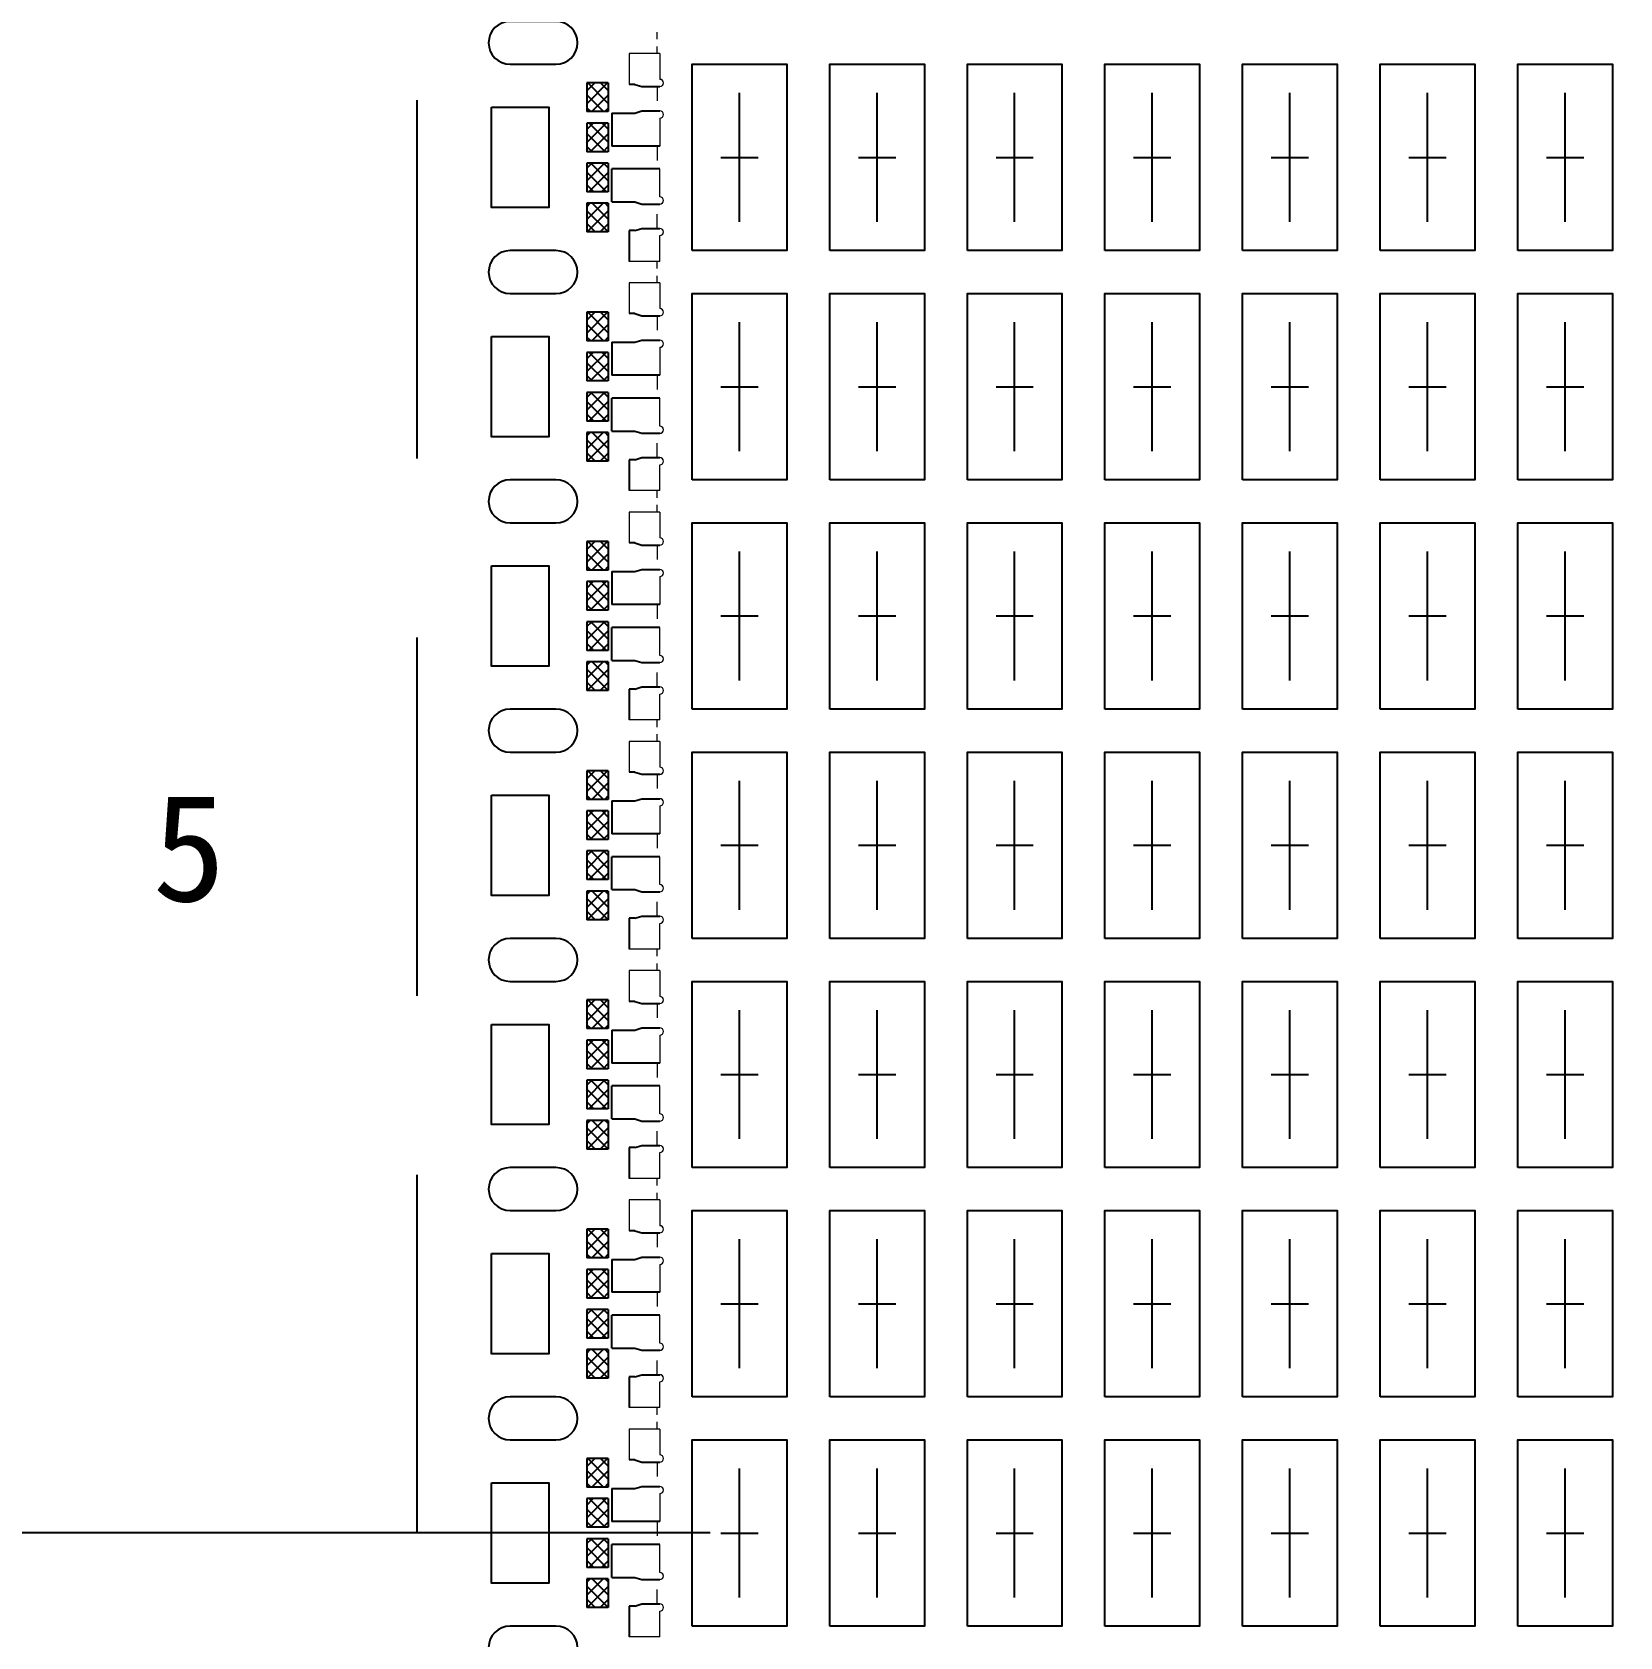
# Model space of a CAD drawing. Extents: x 741 to 839, y -25 to 98.
# Drawn here: x 761.22 to 772.29, y 70.99 to 82.19 of the extents above; entities that cross this region are included whole.
import ezdxf

# ---------------------------------------------------------------- set-up
doc = ezdxf.new("R2010")
doc.units = 0
for name, pattern in [('CENTER2', [28.575, 19.05, -3.175, 3.175, -3.175]), ('HIDDEN', [0.375, 0.25, -0.125]), ('HIDDEN2', [4.7625, 3.175, -1.5875])]:
    doc.linetypes.add(name, pattern=pattern)
for name, color, linetype in [('1', 7, 'Continuous'), ('1D', 4, 'Continuous'), ('DIE', 7, 'Continuous'), ('ECTH', 4, 'Continuous'), ('pkg', 2, 'Continuous'), ('PLATING', 3, 'Continuous'), ('中心线', 1, 'CENTER2'), ('图层1实体', 7, 'Continuous')]:
    doc.layers.add(name, color=color, linetype=linetype)
doc.layers.add('标注线', color=3, linetype='Continuous', lineweight=9)
doc.styles.get("Standard").update_dxf_attribs({"font": ''})
doc.styles.get('Standard').set_extended_font_data('SimSun')
doc.dimstyles.new('ISO-25', dxfattribs={"dimtxt": 0.05, "dimasz": 0.01, "dimexe": 0.05, "dimexo": 0.05, "dimgap": 0.005, "dimtad": 1, "dimdec": 3, "dimdsep": 46, "dimtxsty": 'Standard', "dimcen": 2.5, "dimadec": 0, "dimazin": 0, "dimtfac": 1, "dimtdec": 3, "dimtmove": 0, "dimatfit": 3, "dimfxl": 1, "dimarcsym": 0})

# ---------------------------------------------------------------- blocks, each defined once
blk = doc.blocks.new('*D2')
at = {"layer": 'Defpoints', "color": 0, "transparency": 16777216}
for p in [(750.629, 85.461), (763.902, 85.461), (792.552, 55.711)]:
    blk.add_point(p, dxfattribs=at)
at = {"layer": '标注线', "color": 0, "lineweight": -2, "transparency": 16777216}
blk.add_line((763.892, 85.461), (750.629, 85.461), dxfattribs=at)
at = {"layer": '标注线', "color": 0, "transparency": 16777216, "insert": (748.941, 85.461), "char_height": 0.8, "attachment_point": 5}
blk.add_mtext('29.750', dxfattribs=at)
blk = doc.blocks.new('*D3')
at = {"layer": 'Defpoints', "color": 0, "transparency": 16777216}
for p in [(748.025, 86.711), (757.702, 86.711), (792.552, 55.711)]:
    blk.add_point(p, dxfattribs=at)
at = {"layer": '标注线', "color": 0, "lineweight": -2, "transparency": 16777216}
blk.add_line((757.692, 86.711), (748.025, 86.711), dxfattribs=at)
at = {"layer": '标注线', "color": 0, "transparency": 16777216, "insert": (744.339, 86.711), "char_height": 0.8, "attachment_point": 5}
blk.add_mtext('31.000%%P0.300\\PTAPE', dxfattribs=at)
blk = doc.blocks.new('*D4')
at = {"layer": 'Defpoints', "color": 0, "transparency": 16777216}
for p in [(750.629, 88.276), (792.017, 88.276), (792.552, 55.711)]:
    blk.add_point(p, dxfattribs=at)
at = {"layer": '标注线', "color": 0, "lineweight": -2, "transparency": 16777216}
blk.add_line((792.007, 88.276), (750.629, 88.276), dxfattribs=at)
at = {"layer": '标注线', "color": 0, "transparency": 16777216, "insert": (748.952, 88.276), "char_height": 0.8, "attachment_point": 5}
blk.add_mtext('32.565', dxfattribs=at)
blk = doc.blocks.new('*D5')
at = {"layer": 'Defpoints', "color": 0, "transparency": 16777216}
for p in [(750.629, 89.661), (758.702, 89.661), (792.552, 55.711)]:
    blk.add_point(p, dxfattribs=at)
at = {"layer": '标注线', "color": 0, "lineweight": -2, "transparency": 16777216}
blk.add_line((758.692, 89.661), (750.629, 89.661), dxfattribs=at)
at = {"layer": '标注线', "color": 0, "transparency": 16777216, "insert": (748.946, 89.661), "char_height": 0.8, "attachment_point": 5}
blk.add_mtext('33.950', dxfattribs=at)
blk = doc.blocks.new('*D6')
at = {"layer": 'Defpoints', "color": 0, "transparency": 16777216}
for p in [(757.692, 94.852), (757.702, 88.661), (792.552, 55.711)]:
    blk.add_point(p, dxfattribs=at)
at = {"layer": '标注线', "color": 0, "lineweight": -2, "transparency": 16777216}
for p, q in [((757.692, 94.812), (757.692, 94.852)), ((757.702, 94.772), (757.692, 94.812)), ((757.702, 88.671), (757.702, 94.772))]:
    blk.add_line(p, q, dxfattribs=at)
at = {"layer": '标注线', "color": 0, "transparency": 16777216, "insert": (757.692, 96.536), "char_height": 0.8, "attachment_point": 5, "rotation": 90}
blk.add_mtext('34.850', dxfattribs=at)
blk = doc.blocks.new('*D7')
at = {"layer": 'Defpoints', "color": 0, "transparency": 16777216}
for p in [(760.702, 94.852), (760.702, 80.561), (792.552, 55.711)]:
    blk.add_point(p, dxfattribs=at)
at = {"layer": '标注线', "color": 0, "lineweight": -2, "transparency": 16777216}
blk.add_line((760.702, 80.571), (760.702, 94.852), dxfattribs=at)
at = {"layer": '标注线', "color": 0, "transparency": 16777216, "insert": (760.702, 96.536), "char_height": 0.8, "attachment_point": 5, "rotation": 90}
blk.add_mtext('31.850', dxfattribs=at)
blk = doc.blocks.new('*D11')
at = {"layer": 'Defpoints', "color": 0, "transparency": 16777216}
for p in [(763.892, 94.851), (763.902, 85.461), (792.552, 55.711)]:
    blk.add_point(p, dxfattribs=at)
at = {"layer": '标注线', "color": 0, "lineweight": -2, "transparency": 16777216}
for p, q in [((763.892, 94.811), (763.892, 94.851)), ((763.902, 94.771), (763.892, 94.811)), ((763.902, 85.471), (763.902, 94.771))]:
    blk.add_line(p, q, dxfattribs=at)
at = {"layer": '标注线', "color": 0, "transparency": 16777216, "insert": (763.892, 96.539), "char_height": 0.8, "attachment_point": 5, "rotation": 90}
blk.add_mtext('28.650', dxfattribs=at)
blk = doc.blocks.new('*U13')
at = {"layer": 'pkg'}
blk.add_lwpolyline([(-0.33, -0.65), (-0.33, 0.65), (0.33, 0.65), (0.33, -0.65)], close=True, dxfattribs=at)
at = {"layer": '中心线'}
for p, q in [((0, -0.45), (0, 0.45)), ((-0.13, 0), (0.13, 0))]:
    blk.add_line(p, q, dxfattribs=at)
blk = doc.blocks.new('*U12')
at = {"layer": '标注线', "color": 0, "linetype": 'ByBlock', "lineweight": -2}
for p in [(0, 52.8), (0.96, 52.8), (1.92, 52.8), (2.88, 52.8), (3.84, 52.8), (4.8, 52.8), (5.76, 52.8), (0, 51.2), (0.96, 51.2), (1.92, 51.2), (2.88, 51.2), (3.84, 51.2), (4.8, 51.2), (5.76, 51.2), (0, 49.6), (0.96, 49.6), (1.92, 49.6), (2.88, 49.6), (3.84, 49.6), (4.8, 49.6), (5.76, 49.6), (0, 48), (0.96, 48), (1.92, 48), (2.88, 48), (3.84, 48), (4.8, 48), (5.76, 48), (0, 46.4), (0.96, 46.4), (1.92, 46.4), (2.88, 46.4), (3.84, 46.4), (4.8, 46.4), (5.76, 46.4), (0, 44.8), (0.96, 44.8), (1.92, 44.8), (2.88, 44.8), (3.84, 44.8), (4.8, 44.8), (5.76, 44.8), (0, 43.2), (0.96, 43.2), (1.92, 43.2), (2.88, 43.2), (3.84, 43.2), (4.8, 43.2), (5.76, 43.2)]:
    blk.add_blockref('*U13', p, dxfattribs=at)
blk = doc.blocks.new('*U18')
at = {"color": 7}
blk.add_lwpolyline([(-0.2, 0.35), (0.2, 0.35), (0.2, -0.35), (-0.2, -0.35)], close=True, dxfattribs=at)
blk = doc.blocks.new('*U19')
at = {"color": 0, "linetype": 'ByBlock', "lineweight": -2}
for p in [(0, 52.8), (0, 51.2), (0, 49.6), (0, 48), (0, 46.4), (0, 44.8), (0, 43.2)]:
    blk.add_blockref('*U18', p, dxfattribs=at)
blk = doc.blocks.new('*D63')
at = {"layer": 'Defpoints', "color": 0, "transparency": 16777216}
for p in [(750.629, 71.711), (765.957, 71.711), (792.552, 55.711)]:
    blk.add_point(p, dxfattribs=at)
at = {"layer": '标注线', "color": 0, "lineweight": -2, "transparency": 16777216}
blk.add_line((765.947, 71.711), (750.629, 71.711), dxfattribs=at)
at = {"layer": '标注线', "color": 0, "transparency": 16777216, "insert": (748.977, 71.711), "char_height": 0.8, "attachment_point": 5}
blk.add_mtext('16.000', dxfattribs=at)
blk = doc.blocks.new('*U71')
at = {"color": 1, "ltscale": 10}
for p, q in [((0.16, 0.15), (-0.16, 0.15)), ((-0.16, -0.15), (0.16, -0.15))]:
    blk.add_line(p, q, dxfattribs=at)
at = {"layer": '1', "color": 1, "ltscale": 10}
for centre, start, end in [((-0.16, 0), 90, 270), ((0.16, 0), 270, 90)]:
    blk.add_arc(centre, 0.15, start, end, dxfattribs=at)
blk = doc.blocks.new('*U72')
at = {"layer": 'PLATING', "color": 0, "linetype": 'ByBlock', "lineweight": -2, "transparency": 16777216}
for p in [(0, 54.4), (0, 52.8), (0, 51.2), (0, 49.6), (0, 48), (0, 46.4), (0, 44.8), (0, 43.2)]:
    blk.add_blockref('*U71', p, dxfattribs=at)
blk = doc.blocks.new('*U77')
at = {"color": 7}
for p, q in [((-0.02, 0.435), (-0.06, 0.435)), ((-0.02, 0.435), (0.03, 0.42)), ((-0.18, 0.235), (-0.02, 0.235)), ((-0.18, 0.235), (-0.18, 0.005)), ((-0.02, 0.235), (0.03, 0.25)), ((0.155, 0.005), (-0.18, 0.005)), ((-0.18, -0.385), (-0.18, -0.155)), ((0.155, -0.155), (-0.18, -0.155)), ((-0.18, -0.385), (-0.02, -0.385)), ((-0.02, -0.385), (0.03, -0.4)), ((-0.02, -0.585), (-0.06, -0.585)), ((-0.06, -0.585), (-0.06, -0.8)), ((-0.02, -0.585), (0.03, -0.57))]:
    blk.add_line(p, q, dxfattribs=at)
at = {"layer": 'DIE', "lineweight": 15}
for p, q in [((0.155, 0.65), (-0.06, 0.65)), ((-0.06, 0.65), (-0.06, 0.435)), ((0.155, 0.65), (0.155, 0.47)), ((0.03, 0.42), (0.135, 0.42)), ((0.03, 0.25), (0.135, 0.25)), ((0.155, 0.2), (0.155, 0.005)), ((0.155, -0.35), (0.155, -0.155)), ((0.03, -0.4), (0.135, -0.4)), ((0.03, -0.57), (0.135, -0.57)), ((0.155, -0.8), (0.155, -0.62)), ((0.155, -0.8), (-0.06, -0.8))]:
    blk.add_line(p, q, dxfattribs=at)
at = {"layer": 'DIE'}
for p, q in [((0.03, 0.42), (0.155, 0.42)), ((0.03, 0.25), (0.155, 0.25)), ((0.03, -0.4), (0.155, -0.4)), ((0.03, -0.57), (0.155, -0.57))]:
    blk.add_line(p, q, dxfattribs=at)
at = {"layer": 'DIE', "lineweight": 15}
for centre in [(0.155, 0.445), (0.155, 0.225), (0.155, -0.375), (0.155, -0.595)]:
    blk.add_arc(centre, 0.025, 270, 90, dxfattribs=at)
at = {"layer": '图层1实体', "color": 4, "linetype": 'HIDDEN2', "lineweight": 15, "ltscale": 0.01}
for p, q in [((0.135, 0.75), (0.135, 0.8)), ((0.135, 0.65), (0.135, 0.7)), ((0.135, 0.42), (0.135, 0.25)), ((0.135, 0.005), (0.135, -0.155)), ((0.135, -0.57), (0.135, -0.4))]:
    blk.add_line(p, q, dxfattribs=at)
blk = doc.blocks.new('*U78')
at = {"color": 0, "linetype": 'ByBlock', "lineweight": -2, "transparency": 16777216}
for p in [(0, 52.8), (0, 51.2), (0, 49.6), (0, 48), (0, 46.4), (0, 44.8), (0, 43.2)]:
    blk.add_blockref('*U77', p, dxfattribs=at)

msp = doc.modelspace()

# ---------------------------------------------------------------- hatches: boundary and pattern name
at = {"layer": 'PLATING'}
h = msp.add_hatch(dxfattribs=at)
h.set_pattern_fill('ANSI37', color=256, scale=0.02)
h.set_pattern_definition([(45, (0, 52.8), (-0.0449012806, 0.0449012806), []), (135, (0, 52.8), (-0.0449012806, -0.0449012806), [])])
h.paths.add_polyline_path([(765.2368, 81.8307), (765.0868, 81.8307), (765.0868, 81.6307), (765.2368, 81.6307)])
h.paths.add_polyline_path([(765.2368, 81.5507), (765.0868, 81.5507), (765.0868, 81.3507), (765.2368, 81.3507)])
h.paths.add_polyline_path([(765.2368, 81.2707), (765.0868, 81.2707), (765.0868, 81.0707), (765.2368, 81.0707)])
h.paths.add_polyline_path([(765.2368, 80.9907), (765.0868, 80.9907), (765.0868, 80.7907), (765.2368, 80.7907)])
h = msp.add_hatch(dxfattribs=at)
h.set_pattern_fill('ANSI37', color=256, scale=0.02)
h.set_pattern_definition([(45, (0, 51.2), (-0.0449012806, 0.0449012806), []), (135, (0, 51.2), (-0.0449012806, -0.0449012806), [])])
h.paths.add_polyline_path([(765.2368, 80.2307), (765.0868, 80.2307), (765.0868, 80.0307), (765.2368, 80.0307)])
h.paths.add_polyline_path([(765.2368, 79.9507), (765.0868, 79.9507), (765.0868, 79.7507), (765.2368, 79.7507)])
h.paths.add_polyline_path([(765.2368, 79.6707), (765.0868, 79.6707), (765.0868, 79.4707), (765.2368, 79.4707)])
h.paths.add_polyline_path([(765.2368, 79.3907), (765.0868, 79.3907), (765.0868, 79.1907), (765.2368, 79.1907)])
h = msp.add_hatch(dxfattribs=at)
h.set_pattern_fill('ANSI37', color=256, scale=0.02)
h.set_pattern_definition([(45, (0, 49.6), (-0.0449012806, 0.0449012806), []), (135, (0, 49.6), (-0.0449012806, -0.0449012806), [])])
h.paths.add_polyline_path([(765.2368, 78.6307), (765.0868, 78.6307), (765.0868, 78.4307), (765.2368, 78.4307)])
h.paths.add_polyline_path([(765.2368, 78.3507), (765.0868, 78.3507), (765.0868, 78.1507), (765.2368, 78.1507)])
h.paths.add_polyline_path([(765.2368, 78.0707), (765.0868, 78.0707), (765.0868, 77.8707), (765.2368, 77.8707)])
h.paths.add_polyline_path([(765.2368, 77.7907), (765.0868, 77.7907), (765.0868, 77.5907), (765.2368, 77.5907)])
h = msp.add_hatch(dxfattribs=at)
h.set_pattern_fill('ANSI37', color=256, scale=0.02)
h.set_pattern_definition([(45, (0, 48), (-0.0449012806, 0.0449012806), []), (135, (0, 48), (-0.0449012806, -0.0449012806), [])])
h.paths.add_polyline_path([(765.2368, 77.0307), (765.0868, 77.0307), (765.0868, 76.8307), (765.2368, 76.8307)])
h.paths.add_polyline_path([(765.2368, 76.7507), (765.0868, 76.7507), (765.0868, 76.5507), (765.2368, 76.5507)])
h.paths.add_polyline_path([(765.2368, 76.4707), (765.0868, 76.4707), (765.0868, 76.2707), (765.2368, 76.2707)])
h.paths.add_polyline_path([(765.2368, 76.1907), (765.0868, 76.1907), (765.0868, 75.9907), (765.2368, 75.9907)])
h = msp.add_hatch(dxfattribs=at)
h.set_pattern_fill('ANSI37', color=256, scale=0.02)
h.set_pattern_definition([(45, (0, 46.4), (-0.0449012806, 0.0449012806), []), (135, (0, 46.4), (-0.0449012806, -0.0449012806), [])])
h.paths.add_polyline_path([(765.2368, 75.4307), (765.0868, 75.4307), (765.0868, 75.2307), (765.2368, 75.2307)])
h.paths.add_polyline_path([(765.2368, 75.1507), (765.0868, 75.1507), (765.0868, 74.9507), (765.2368, 74.9507)])
h.paths.add_polyline_path([(765.2368, 74.8707), (765.0868, 74.8707), (765.0868, 74.6707), (765.2368, 74.6707)])
h.paths.add_polyline_path([(765.2368, 74.5907), (765.0868, 74.5907), (765.0868, 74.3907), (765.2368, 74.3907)])
h = msp.add_hatch(dxfattribs=at)
h.set_pattern_fill('ANSI37', color=256, scale=0.02)
h.set_pattern_definition([(45, (0, 44.8), (-0.0449012806, 0.0449012806), []), (135, (0, 44.8), (-0.0449012806, -0.0449012806), [])])
h.paths.add_polyline_path([(765.2368, 73.8307), (765.0868, 73.8307), (765.0868, 73.6307), (765.2368, 73.6307)])
h.paths.add_polyline_path([(765.2368, 73.5507), (765.0868, 73.5507), (765.0868, 73.3507), (765.2368, 73.3507)])
h.paths.add_polyline_path([(765.2368, 73.2707), (765.0868, 73.2707), (765.0868, 73.0707), (765.2368, 73.0707)])
h.paths.add_polyline_path([(765.2368, 72.9907), (765.0868, 72.9907), (765.0868, 72.7907), (765.2368, 72.7907)])
h = msp.add_hatch(dxfattribs=at)
h.set_pattern_fill('ANSI37', color=256, scale=0.02)
h.set_pattern_definition([(45, (0, 43.2), (-0.0449012806, 0.0449012806), []), (135, (0, 43.2), (-0.0449012806, -0.0449012806), [])])
h.paths.add_polyline_path([(765.2368, 72.2307), (765.0868, 72.2307), (765.0868, 72.0307), (765.2368, 72.0307)])
h.paths.add_polyline_path([(765.2368, 71.9507), (765.0868, 71.9507), (765.0868, 71.7507), (765.2368, 71.7507)])
h.paths.add_polyline_path([(765.2368, 71.6707), (765.0868, 71.6707), (765.0868, 71.4707), (765.2368, 71.4707)])
h.paths.add_polyline_path([(765.2368, 71.3907), (765.0868, 71.3907), (765.0868, 71.1907), (765.2368, 71.1907)])

# ---------------------------------------------------------------- linework, layer by layer
at = {"layer": '1D', "linetype": 'HIDDEN', "ltscale": 10}
msp.add_line((763.9018, 85.4607, 0.1909), (763.9018, 25.9607, 0.1909), dxfattribs=at)
at = {"layer": 'PLATING'}
for p, q in [((765.0868, 81.8307, 0.1909), (765.0868, 81.6307, 0.1909)), ((765.2368, 81.8307, 0.1909), (765.0868, 81.8307, 0.1909)), ((765.2368, 81.8307, 0.1909), (765.2368, 81.6307, 0.1909)), ((765.2368, 81.6307, 0.1909), (765.0868, 81.6307, 0.1909)), ((765.0868, 81.5507, 0.1909), (765.0868, 81.3507, 0.1909)), ((765.2368, 81.5507, 0.1909), (765.0868, 81.5507, 0.1909)), ((765.2368, 81.5507, 0.1909), (765.2368, 81.3507, 0.1909)), ((765.2368, 81.3507, 0.1909), (765.0868, 81.3507, 0.1909)), ((765.0868, 81.2707, 0.1909), (765.0868, 81.0707, 0.1909)), ((765.2368, 81.2707, 0.1909), (765.0868, 81.2707, 0.1909)), ((765.2368, 81.2707, 0.1909), (765.2368, 81.0707, 0.1909)), ((765.2368, 81.0707, 0.1909), (765.0868, 81.0707, 0.1909)), ((765.0868, 80.9907, 0.1909), (765.0868, 80.7907, 0.1909)), ((765.2368, 80.9907, 0.1909), (765.0868, 80.9907, 0.1909)), ((765.2368, 80.9907, 0.1909), (765.2368, 80.7907, 0.1909)), ((765.2368, 80.7907, 0.1909), (765.0868, 80.7907, 0.1909)), ((765.0868, 80.2307, 0.1909), (765.0868, 80.0307, 0.1909)), ((765.2368, 80.2307, 0.1909), (765.0868, 80.2307, 0.1909)), ((765.2368, 80.2307, 0.1909), (765.2368, 80.0307, 0.1909)), ((765.2368, 80.0307, 0.1909), (765.0868, 80.0307, 0.1909)), ((765.0868, 79.9507, 0.1909), (765.0868, 79.7507, 0.1909)), ((765.2368, 79.9507, 0.1909), (765.0868, 79.9507, 0.1909)), ((765.2368, 79.9507, 0.1909), (765.2368, 79.7507, 0.1909)), ((765.2368, 79.7507, 0.1909), (765.0868, 79.7507, 0.1909)), ((765.0868, 79.6707, 0.1909), (765.0868, 79.4707, 0.1909)), ((765.2368, 79.6707, 0.1909), (765.0868, 79.6707, 0.1909)), ((765.2368, 79.6707, 0.1909), (765.2368, 79.4707, 0.1909)), ((765.2368, 79.4707, 0.1909), (765.0868, 79.4707, 0.1909)), ((765.0868, 79.3907, 0.1909), (765.0868, 79.1907, 0.1909)), ((765.2368, 79.3907, 0.1909), (765.0868, 79.3907, 0.1909)), ((765.2368, 79.3907, 0.1909), (765.2368, 79.1907, 0.1909)), ((765.2368, 79.1907, 0.1909), (765.0868, 79.1907, 0.1909)), ((765.0868, 78.6307, 0.1909), (765.0868, 78.4307, 0.1909)), ((765.2368, 78.6307, 0.1909), (765.0868, 78.6307, 0.1909)), ((765.2368, 78.6307, 0.1909), (765.2368, 78.4307, 0.1909)), ((765.2368, 78.4307, 0.1909), (765.0868, 78.4307, 0.1909)), ((765.0868, 78.3507, 0.1909), (765.0868, 78.1507, 0.1909)), ((765.2368, 78.3507, 0.1909), (765.0868, 78.3507, 0.1909)), ((765.2368, 78.3507, 0.1909), (765.2368, 78.1507, 0.1909)), ((765.2368, 78.1507, 0.1909), (765.0868, 78.1507, 0.1909)), ((765.0868, 78.0707, 0.1909), (765.0868, 77.8707, 0.1909)), ((765.2368, 78.0707, 0.1909), (765.0868, 78.0707, 0.1909)), ((765.2368, 78.0707, 0.1909), (765.2368, 77.8707, 0.1909)), ((765.2368, 77.8707, 0.1909), (765.0868, 77.8707, 0.1909)), ((765.0868, 77.7907, 0.1909), (765.0868, 77.5907, 0.1909)), ((765.2368, 77.7907, 0.1909), (765.0868, 77.7907, 0.1909)), ((765.2368, 77.7907, 0.1909), (765.2368, 77.5907, 0.1909)), ((765.2368, 77.5907, 0.1909), (765.0868, 77.5907, 0.1909)), ((765.0868, 77.0307, 0.1909), (765.0868, 76.8307, 0.1909)), ((765.2368, 77.0307, 0.1909), (765.0868, 77.0307, 0.1909)), ((765.2368, 77.0307, 0.1909), (765.2368, 76.8307, 0.1909)), ((765.2368, 76.8307, 0.1909), (765.0868, 76.8307, 0.1909)), ((765.0868, 76.7507, 0.1909), (765.0868, 76.5507, 0.1909)), ((765.2368, 76.7507, 0.1909), (765.0868, 76.7507, 0.1909)), ((765.2368, 76.7507, 0.1909), (765.2368, 76.5507, 0.1909)), ((765.2368, 76.5507, 0.1909), (765.0868, 76.5507, 0.1909)), ((765.0868, 76.4707, 0.1909), (765.0868, 76.2707, 0.1909)), ((765.2368, 76.4707, 0.1909), (765.0868, 76.4707, 0.1909)), ((765.2368, 76.4707, 0.1909), (765.2368, 76.2707, 0.1909)), ((765.2368, 76.2707, 0.1909), (765.0868, 76.2707, 0.1909)), ((765.0868, 76.1907, 0.1909), (765.0868, 75.9907, 0.1909)), ((765.2368, 76.1907, 0.1909), (765.0868, 76.1907, 0.1909)), ((765.2368, 76.1907, 0.1909), (765.2368, 75.9907, 0.1909)), ((765.2368, 75.9907, 0.1909), (765.0868, 75.9907, 0.1909)), ((765.0868, 75.4307, 0.1909), (765.0868, 75.2307, 0.1909)), ((765.2368, 75.4307, 0.1909), (765.0868, 75.4307, 0.1909)), ((765.2368, 75.4307, 0.1909), (765.2368, 75.2307, 0.1909)), ((765.2368, 75.2307, 0.1909), (765.0868, 75.2307, 0.1909)), ((765.0868, 75.1507, 0.1909), (765.0868, 74.9507, 0.1909)), ((765.2368, 75.1507, 0.1909), (765.0868, 75.1507, 0.1909)), ((765.2368, 75.1507, 0.1909), (765.2368, 74.9507, 0.1909)), ((765.2368, 74.9507, 0.1909), (765.0868, 74.9507, 0.1909)), ((765.0868, 74.8707, 0.1909), (765.0868, 74.6707, 0.1909)), ((765.2368, 74.8707, 0.1909), (765.0868, 74.8707, 0.1909)), ((765.2368, 74.8707, 0.1909), (765.2368, 74.6707, 0.1909)), ((765.2368, 74.6707, 0.1909), (765.0868, 74.6707, 0.1909)), ((765.0868, 74.5907, 0.1909), (765.0868, 74.3907, 0.1909)), ((765.2368, 74.5907, 0.1909), (765.0868, 74.5907, 0.1909)), ((765.2368, 74.5907, 0.1909), (765.2368, 74.3907, 0.1909)), ((765.2368, 74.3907, 0.1909), (765.0868, 74.3907, 0.1909)), ((765.0868, 73.8307, 0.1909), (765.0868, 73.6307, 0.1909)), ((765.2368, 73.8307, 0.1909), (765.0868, 73.8307, 0.1909)), ((765.2368, 73.8307, 0.1909), (765.2368, 73.6307, 0.1909)), ((765.2368, 73.6307, 0.1909), (765.0868, 73.6307, 0.1909)), ((765.0868, 73.5507, 0.1909), (765.0868, 73.3507, 0.1909)), ((765.2368, 73.5507, 0.1909), (765.0868, 73.5507, 0.1909)), ((765.2368, 73.5507, 0.1909), (765.2368, 73.3507, 0.1909)), ((765.2368, 73.3507, 0.1909), (765.0868, 73.3507, 0.1909)), ((765.0868, 73.2707, 0.1909), (765.0868, 73.0707, 0.1909)), ((765.2368, 73.2707, 0.1909), (765.0868, 73.2707, 0.1909)), ((765.2368, 73.2707, 0.1909), (765.2368, 73.0707, 0.1909)), ((765.2368, 73.0707, 0.1909), (765.0868, 73.0707, 0.1909)), ((765.0868, 72.9907, 0.1909), (765.0868, 72.7907, 0.1909)), ((765.2368, 72.9907, 0.1909), (765.0868, 72.9907, 0.1909)), ((765.2368, 72.9907, 0.1909), (765.2368, 72.7907, 0.1909)), ((765.2368, 72.7907, 0.1909), (765.0868, 72.7907, 0.1909)), ((765.0868, 72.2307, 0.1909), (765.0868, 72.0307, 0.1909)), ((765.2368, 72.2307, 0.1909), (765.0868, 72.2307, 0.1909)), ((765.2368, 72.2307, 0.1909), (765.2368, 72.0307, 0.1909)), ((765.2368, 72.0307, 0.1909), (765.0868, 72.0307, 0.1909)), ((765.0868, 71.9507, 0.1909), (765.0868, 71.7507, 0.1909)), ((765.2368, 71.9507, 0.1909), (765.0868, 71.9507, 0.1909)), ((765.2368, 71.9507, 0.1909), (765.2368, 71.7507, 0.1909)), ((765.2368, 71.7507, 0.1909), (765.0868, 71.7507, 0.1909)), ((765.0868, 71.6707, 0.1909), (765.0868, 71.4707, 0.1909)), ((765.2368, 71.6707, 0.1909), (765.0868, 71.6707, 0.1909)), ((765.2368, 71.6707, 0.1909), (765.2368, 71.4707, 0.1909)), ((765.2368, 71.4707, 0.1909), (765.0868, 71.4707, 0.1909)), ((765.0868, 71.3907, 0.1909), (765.0868, 71.1907, 0.1909)), ((765.2368, 71.3907, 0.1909), (765.0868, 71.3907, 0.1909)), ((765.2368, 71.3907, 0.1909), (765.2368, 71.1907, 0.1909)), ((765.2368, 71.1907, 0.1909), (765.0868, 71.1907, 0.1909))]:
    msp.add_line(p, q, dxfattribs=at)

# ---------------------------------------------------------------- block references
at = {"color": 4}
msp.add_blockref('*U78', (765.4418, 28.5857, 0.1909), dxfattribs=at)
at = {"color": 7}
msp.add_blockref('*U19', (764.6218, 28.5107, 0.1909), dxfattribs=at)
at = {"layer": 'PLATING', "color": 4}
msp.add_blockref('*U72', (764.7118, 27.7107, 0.1909), dxfattribs=at)
at = {"layer": '标注线', "color": 4}
msp.add_blockref('*U12', (766.1518, 28.5107, 0.1909), dxfattribs=at)

# ---------------------------------------------------------------- texts
at = {"layer": 'ECTH'}
msp.add_text('5', height=0.75, dxfattribs=at).set_placement((762.0573, 76.1194, 0.1909))

# ---------------------------------------------------------------- dimensions: what is measured, and where the dimension line sits
at = {"layer": '标注线', "color": 4}
for feature_location, offset, dtype, origin, override, picture, middle in [((757.7018, 88.6607, 0.1909), (-0.01, 6.1913), 1, (792.5518, 55.7107, 0.1909), {"dimtxt": 0.8, "dimasz": 0.02, "dimexe": 0.02, "dimexo": 0.01, "dimgap": 0.03, "dimtad": 0, "dimdec": 3, "dimzin": 0, "dimdsep": 46}, '*D6', (757.6918, 96.5356, 0.1909)), ((760.7018, 80.5607, 0.1909), (0, 14.2913), 1, (792.5518, 55.7107, 0.1909), {"dimtxt": 0.8, "dimasz": 0.02, "dimexe": 0.02, "dimexo": 0.01, "dimgap": 0.03, "dimtad": 0, "dimdec": 3, "dimzin": 0, "dimdsep": 46}, '*D7', (760.7018, 96.5356, 0.1909)), ((763.9018, 85.4607, 0.1909), (-0.01, 9.3905), 1, (792.5518, 55.7107, 0.1909), {"dimtxt": 0.8, "dimasz": 0.02, "dimexe": 0.02, "dimexo": 0.01, "dimgap": 0.03, "dimtad": 0, "dimzin": 0}, '*D11', (763.8918, 96.5392, 0.1909)), ((758.7018, 89.6607, 0.1909), (-8.0724, 0), 0, (792.5518, 55.7107, 0.1909), {"dimtxt": 0.8, "dimasz": 0.02, "dimexe": 0.02, "dimexo": 0.01, "dimgap": 0.03, "dimtad": 0, "dimdec": 3, "dimzin": 0, "dimdsep": 46}, '*D5', (748.9458, 89.6607, 0.1909)), ((792.0174, 88.2757, 0.1909), (-41.388, 0), 0, (792.5518, 55.7107, 0.1909), {"dimtxt": 0.8, "dimasz": 0.02, "dimexe": 0.02, "dimexo": 0.01, "dimgap": 0.03, "dimtad": 0, "dimdec": 3, "dimzin": 0, "dimdsep": 46}, '*D4', (748.9525, 88.2757, 0.1909)), ((763.9018, 85.4607, 0.1909), (-13.2724, 0), 0, (792.5518, 55.7107, 0.1909), {"dimtxt": 0.8, "dimasz": 0.02, "dimexe": 0.02, "dimexo": 0.01, "dimgap": 0.03, "dimtad": 0, "dimdec": 3, "dimzin": 0, "dimdsep": 46}, '*D2', (748.9413, 85.4607, 0.1909)), ((765.9568, 71.7107), (-15.3274, 0), 0, (792.5518, 55.7107), {"dimtxt": 0.8, "dimasz": 1, "dimexe": 0.02, "dimexo": 0.01, "dimgap": 0.03, "dimtad": 0, "dimzin": 0, "dimtmove": 1}, '*D63', (748.9771, 71.7107))]:
    dim = msp.add_ordinate_dim(feature_location=feature_location, offset=offset, dtype=dtype, origin=origin, dimstyle='ISO-25', override=override, dxfattribs=at)
    dim.commit()
    dim.dimension.update_dxf_attribs({"geometry": picture, "text_midpoint": middle})
dim = msp.add_ordinate_dim(feature_location=(757.7018, 86.7107, 0.1909), offset=(-9.6767, 0), dtype=0, origin=(792.5518, 55.7107, 0.1909), text='<>%%P0.300\\PTAPE', dimstyle='ISO-25', override={"dimtxt": 0.8, "dimasz": 0.02, "dimexe": 0.02, "dimexo": 0.01, "dimgap": 0.03, "dimtad": 0, "dimdec": 3, "dimzin": 0, "dimdsep": 46}, dxfattribs=at)
dim.commit()
dim.dimension.update_dxf_attribs({"geometry": '*D3', "text_midpoint": (744.3392, 86.7107, 0.1909)})

doc.saveas('drawing.dxf')
